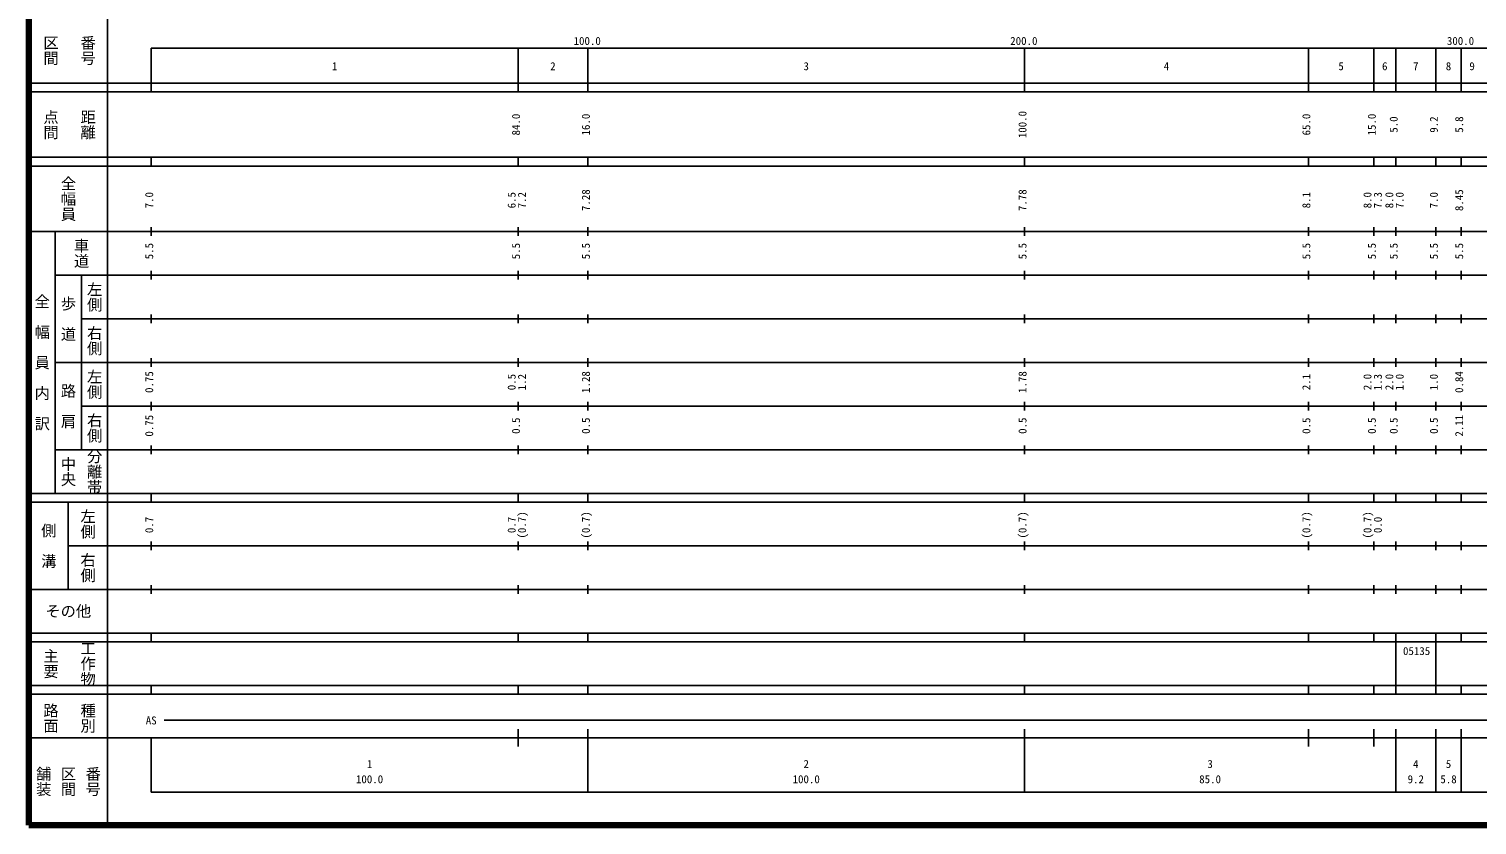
# Model space of a CAD drawing. Units: millimetres on the paper, enlarged 1000 times. Extents: x 40000 to 680000, y 20000 to 380000.
# Drawn here: x 40000 to 371630, y 20000 to 202409 of the extents above; entities that cross this region are included whole.
import ezdxf
from ezdxf.enums import TextEntityAlignment as Align

# ---------------------------------------------------------------- set-up
doc = ezdxf.new("R2010")
doc.units = ezdxf.units.MM
doc.header["$LTSCALE"] = 1000
doc.layers.add('M-TTL', color=2, linetype='Continuous', lineweight=140)
doc.layers.add('M-TTL-BAND', color=7, linetype='Continuous', lineweight=25)
doc.styles.add('@ＭＳ ゴシック', font='')
doc.styles.add('ＭＳ ゴシック', font='')
doc.styles.get('@ＭＳ ゴシック').set_extended_font_data('@MS Gothic')
doc.styles.get('ＭＳ ゴシック').set_extended_font_data('MS Gothic')

msp = doc.modelspace()

# ---------------------------------------------------------------- linework, layer by layer
at = {"layer": 'M-TTL'}
for p, q in [((40000, 380000), (40000, 20000)), ((40000, 20000), (680000, 20000))]:
    msp.add_line(p, q, dxfattribs=at)
at = {"layer": 'M-TTL-BAND'}
for p, q in [((58000, 370000), (58000, 20000)), ((68000, 198000), (579000, 198000)), ((68000, 198000), (68000, 188000)), ((152000, 188000), (152000, 198000)), ((168000, 188000), (168000, 198000)), ((268000, 188000), (268000, 198000)), ((333000, 188000), (333000, 198000)), ((348000, 188000), (348000, 198000)), ((353000, 188000), (353000, 198000)), ((362200, 188000), (362200, 198000)), ((368000, 188000), (368000, 198000)), ((40000, 190000), (579000, 190000)), ((40000, 188000), (579000, 188000)), ((40000, 173000), (579000, 173000)), ((68000, 171000), (68000, 173000)), ((152000, 171000), (152000, 173000)), ((168000, 171000), (168000, 173000)), ((268000, 171000), (268000, 173000)), ((333000, 171000), (333000, 173000)), ((348000, 171000), (348000, 173000)), ((353000, 171000), (353000, 173000)), ((362200, 171000), (362200, 173000)), ((368000, 171000), (368000, 173000)), ((40000, 171000), (579000, 171000)), ((40000, 156000), (579000, 156000)), ((46000, 96000), (46000, 156000)), ((68000, 155000), (68000, 157000)), ((152000, 155000), (152000, 157000)), ((168000, 155000), (168000, 157000)), ((268000, 155000), (268000, 157000)), ((333000, 155000), (333000, 157000)), ((348000, 155000), (348000, 157000)), ((353000, 155000), (353000, 157000)), ((362200, 155000), (362200, 157000)), ((368000, 155000), (368000, 157000)), ((46000, 146000), (579000, 146000)), ((52000, 146000), (52000, 106000)), ((68000, 145000), (68000, 147000)), ((152000, 145000), (152000, 147000)), ((168000, 145000), (168000, 147000)), ((268000, 145000), (268000, 147000)), ((333000, 145000), (333000, 147000)), ((348000, 145000), (348000, 147000)), ((353000, 145000), (353000, 147000)), ((362200, 145000), (362200, 147000)), ((368000, 145000), (368000, 147000)), ((52000, 136000), (579000, 136000)), ((68000, 135000), (68000, 137000)), ((152000, 135000), (152000, 137000)), ((168000, 135000), (168000, 137000)), ((268000, 135000), (268000, 137000)), ((333000, 135000), (333000, 137000)), ((348000, 135000), (348000, 137000)), ((353000, 135000), (353000, 137000)), ((362200, 135000), (362200, 137000)), ((368000, 135000), (368000, 137000)), ((68000, 125000), (68000, 127000)), ((152000, 125000), (152000, 127000)), ((168000, 125000), (168000, 127000)), ((268000, 125000), (268000, 127000)), ((333000, 125000), (333000, 127000)), ((348000, 125000), (348000, 127000)), ((353000, 125000), (353000, 127000)), ((362200, 125000), (362200, 127000)), ((368000, 125000), (368000, 127000)), ((46000, 126000), (579000, 126000)), ((68000, 115000), (68000, 117000)), ((152000, 115000), (152000, 117000)), ((168000, 115000), (168000, 117000)), ((268000, 115000), (268000, 117000)), ((333000, 115000), (333000, 117000)), ((348000, 115000), (348000, 117000)), ((353000, 115000), (353000, 117000)), ((362200, 115000), (362200, 117000)), ((368000, 115000), (368000, 117000)), ((52000, 116000), (579000, 116000)), ((68000, 105000), (68000, 107000)), ((152000, 105000), (152000, 107000)), ((168000, 105000), (168000, 107000)), ((268000, 105000), (268000, 107000)), ((333000, 105000), (333000, 107000)), ((348000, 105000), (348000, 107000)), ((353000, 105000), (353000, 107000)), ((362200, 105000), (362200, 107000)), ((368000, 105000), (368000, 107000)), ((46000, 106000), (579000, 106000)), ((40000, 96000), (579000, 96000)), ((40000, 94000), (579000, 94000)), ((49000, 94000), (49000, 74000)), ((68000, 94000), (68000, 96000)), ((152000, 94000), (152000, 96000)), ((168000, 94000), (168000, 96000)), ((268000, 94000), (268000, 96000)), ((333000, 94000), (333000, 96000)), ((348000, 94000), (348000, 96000)), ((353000, 94000), (353000, 96000)), ((362200, 94000), (362200, 96000)), ((368000, 94000), (368000, 96000)), ((49000, 84000), (579000, 84000)), ((68000, 83000), (68000, 85000)), ((152000, 83000), (152000, 85000)), ((168000, 83000), (168000, 85000)), ((268000, 83000), (268000, 85000)), ((333000, 83000), (333000, 85000)), ((348000, 83000), (348000, 85000)), ((353000, 83000), (353000, 85000)), ((362200, 83000), (362200, 85000)), ((368000, 83000), (368000, 85000)), ((40000, 74000), (579000, 74000)), ((68000, 73000), (68000, 75000)), ((152000, 73000), (152000, 75000)), ((168000, 73000), (168000, 75000)), ((268000, 73000), (268000, 75000)), ((333000, 73000), (333000, 75000)), ((348000, 73000), (348000, 75000)), ((353000, 73000), (353000, 75000)), ((362200, 73000), (362200, 75000)), ((368000, 73000), (368000, 75000)), ((40000, 64000), (579000, 64000)), ((68000, 62000), (68000, 64000)), ((152000, 62000), (152000, 64000)), ((168000, 62000), (168000, 64000)), ((268000, 62000), (268000, 64000)), ((333000, 62000), (333000, 64000)), ((348000, 62000), (348000, 64000)), ((353000, 62000), (353000, 64000)), ((362200, 62000), (362200, 64000)), ((368000, 62000), (368000, 64000)), ((40000, 62000), (579000, 62000)), ((353000, 52000), (353000, 62000)), ((362200, 52000), (362200, 62000)), ((40000, 52000), (579000, 52000)), ((40000, 50000), (579000, 50000)), ((68000, 50000), (68000, 52000)), ((152000, 50000), (152000, 52000)), ((168000, 50000), (168000, 52000)), ((268000, 50000), (268000, 52000)), ((333000, 50000), (333000, 52000)), ((348000, 50000), (348000, 52000)), ((353000, 50000), (353000, 52000)), ((362200, 50000), (362200, 52000)), ((368000, 50000), (368000, 52000)), ((71000, 44000), (565000, 44000)), ((40000, 40000), (579000, 40000)), ((68000, 40000), (68000, 27500)), ((152000, 38000), (152000, 42000)), ((168000, 27500), (168000, 42000)), ((268000, 27500), (268000, 42000)), ((333000, 38000), (333000, 42000)), ((348000, 38000), (348000, 42000)), ((353000, 27500), (353000, 42000)), ((362200, 27500), (362200, 42000)), ((368000, 27500), (368000, 42000)), ((68000, 27500), (579000, 27500))]:
    msp.add_line(p, q, dxfattribs=at)

# ---------------------------------------------------------------- texts
at = {"layer": 'M-TTL-BAND', "style": '@ＭＳ ゴシック'}
for s, p in [('区間', (45000, 197500)), ('番号', (53500, 197500)), ('点間', (45000, 180500)), ('距離', (53500, 180500)), ('全幅員', (49000, 163500)), ('車道', (52000, 151000)), ('左側', (55000, 141000)), ('全\u3000幅\u3000員\u3000内\u3000訳', (43000, 126000)), ('歩\u3000道', (49000, 136000)), ('右側', (55000, 131000)), ('左側', (55000, 121000)), ('路\u3000肩', (49000, 116000)), ('右側', (55000, 111000)), ('中央', (49000, 101000)), ('分離帯', (55000, 101000)), ('左側', (53500, 89000)), ('側\u3000溝', (44500, 84000)), ('右側', (53500, 79000)), ('主要', (45000, 57000)), ('工作物', (53500, 57000)), ('路面', (45000, 44500)), ('種別', (53500, 44500)), ('舗装', (43333, 30000)), ('番号', (54667, 30000)), ('区間', (49000, 30000))]:
    msp.add_text(s, height=2566, rotation=270, dxfattribs=at).set_placement(p, align=Align.MIDDLE_CENTER)
at = {"layer": 'M-TTL-BAND', "style": 'ＭＳ ゴシック'}
for s, p in [('100.0', (167844, 198195)), ('200.0', (267844, 198195)), ('300.0', (367844, 198195)), ('1', (110000, 192405)), ('2', (160000, 192405)), ('3', (218000, 192405)), ('4', (300500, 192405)), ('5', (340500, 192405)), ('6', (350500, 192405)), ('7', (357600, 192405)), ('8', (365100, 192405)), ('9', (370500, 192405)), ('AS', (68000, 42500)), ('1', (118000, 32523)), ('2', (218000, 32523)), ('3', (310500, 32523)), ('4', (357600, 32523)), ('5', (365100, 32523)), ('100.0', (118000, 29033)), ('100.0', (218000, 29033)), ('85.0', (310500, 29033)), ('9.2', (357600, 29033)), ('5.8', (365100, 29033))]:
    msp.add_text(s, height=1833, dxfattribs=at).set_placement(p, align=Align.BOTTOM_CENTER)
for s, p in [('84.0', (153000, 180500)), ('16.0', (169000, 180500)), ('100.0', (269000, 180500)), ('65.0', (334000, 180500)), ('15.0', (349000, 180500)), ('5.0', (354000, 180500)), ('9.2', (363200, 180500)), ('5.8', (369000, 180500)), ('7.0', (69000, 163174)), ('6.5', (152000, 163174)), ('7.2', (154370, 163174)), ('7.28', (169000, 163174)), ('7.78', (269000, 163174)), ('8.1', (334000, 163174)), ('8.0', (348000, 163174)), ('7.3', (350370, 163174)), ('8.0', (353000, 163174)), ('7.0', (355370, 163174)), ('7.0', (363200, 163174)), ('8.45', (369000, 163174)), ('5.5', (69000, 151500)), ('5.5', (153000, 151500)), ('5.5', (169000, 151500)), ('5.5', (269000, 151500)), ('5.5', (334000, 151500)), ('5.5', (349000, 151500)), ('5.5', (354000, 151500)), ('5.5', (363200, 151500)), ('5.5', (369000, 151500)), ('0.75', (69000, 121500)), ('0.5', (152000, 121500)), ('1.2', (154370, 121500)), ('1.28', (169000, 121500)), ('1.78', (269000, 121500)), ('2.1', (334000, 121500)), ('2.0', (348000, 121500)), ('1.3', (350370, 121500)), ('2.0', (353000, 121500)), ('1.0', (355370, 121500)), ('1.0', (363200, 121500)), ('0.84', (369000, 121500)), ('0.75', (69000, 111500)), ('0.5', (153000, 111500)), ('0.5', (169000, 111500)), ('0.5', (269000, 111500)), ('0.5', (334000, 111500)), ('0.5', (349000, 111500)), ('0.5', (354000, 111500)), ('0.5', (363200, 111500)), ('2.11', (369000, 111500)), ('0.7', (69000, 88764)), ('0.7', (152000, 88764)), ('(0.7)', (154370, 88764)), ('(0.7)', (169000, 88764)), ('(0.7)', (269000, 88764)), ('(0.7)', (334000, 88764)), ('(0.7)', (348000, 88764)), ('0.0', (350370, 88764))]:
    msp.add_text(s, height=1833, rotation=90, dxfattribs=at).set_placement(p, align=Align.BOTTOM_CENTER)
msp.add_text('その他', height=2566, dxfattribs=at).set_placement((49000, 69000), align=Align.MIDDLE_CENTER)
msp.add_text('05135', height=1833, dxfattribs=at).set_placement((354672, 58405), align=Align.BOTTOM_LEFT)

doc.saveas('drawing.dxf')
